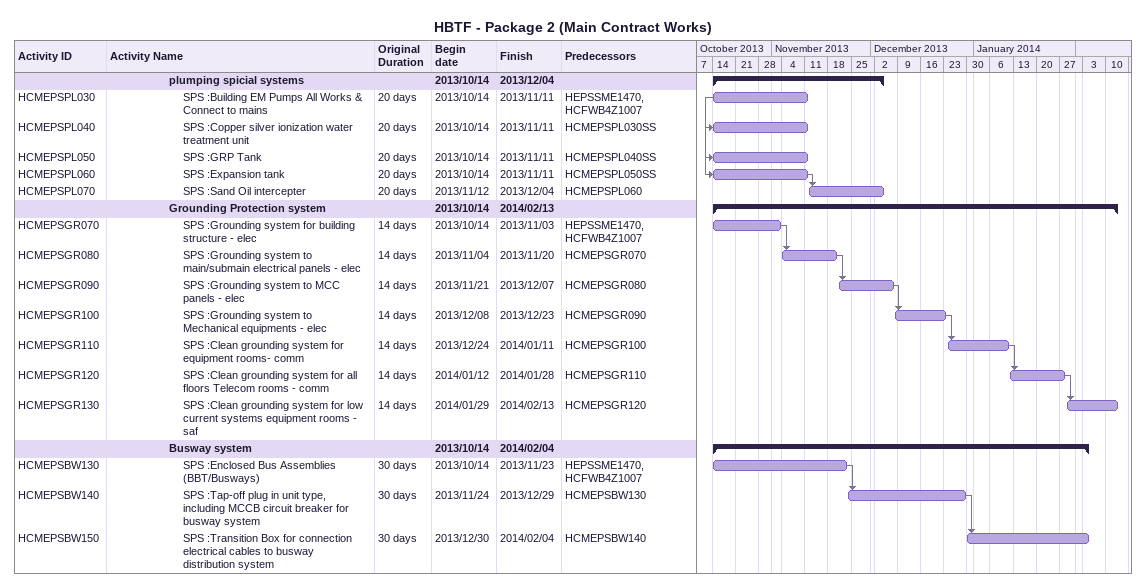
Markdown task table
HBTF - Package 2 (Main Contract Works)

| ID | Level | Task | Original duration | Start | Finish | Predecessors |
|---|---|---|---|---|---|---|
|  | 5 | **plumping spicial systems** |  | 2013-10-14 | 2013-12-04 |  |
| HCMEPSPL030 | 6 | SPS :Building EM Pumps All Works & Connect to mains | 20d | 2013-10-14 | 2013-11-11 | HEPSSME1470, HCFWB4Z1007 |
| HCMEPSPL040 | 6 | SPS :Copper silver ionization water treatment unit | 20d | 2013-10-14 | 2013-11-11 | HCMEPSPL030SS |
| HCMEPSPL050 | 6 | SPS :GRP Tank | 20d | 2013-10-14 | 2013-11-11 | HCMEPSPL040SS |
| HCMEPSPL060 | 6 | SPS :Expansion tank | 20d | 2013-10-14 | 2013-11-11 | HCMEPSPL050SS |
| HCMEPSPL070 | 6 | SPS :Sand Oil intercepter | 20d | 2013-11-12 | 2013-12-04 | HCMEPSPL060 |
|  | 5 | **Grounding Protection system** |  | 2013-10-14 | 2014-02-13 |  |
| HCMEPSGR070 | 6 | SPS :Grounding system for building structure - elec | 14d | 2013-10-14 | 2013-11-03 | HEPSSME1470, HCFWB4Z1007 |
| HCMEPSGR080 | 6 | SPS :Grounding system to main/submain electrical panels - elec | 14d | 2013-11-04 | 2013-11-20 | HCMEPSGR070 |
| HCMEPSGR090 | 6 | SPS :Grounding system to MCC panels - elec | 14d | 2013-11-21 | 2013-12-07 | HCMEPSGR080 |
| HCMEPSGR100 | 6 | SPS :Grounding system to Mechanical equipments - elec | 14d | 2013-12-08 | 2013-12-23 | HCMEPSGR090 |
| HCMEPSGR110 | 6 | SPS :Clean grounding system for equipment rooms- comm | 14d | 2013-12-24 | 2014-01-11 | HCMEPSGR100 |
| HCMEPSGR120 | 6 | SPS :Clean grounding system for all floors Telecom rooms - comm | 14d | 2014-01-12 | 2014-01-28 | HCMEPSGR110 |
| HCMEPSGR130 | 6 | SPS :Clean grounding system for low current systems equipment rooms - saf | 14d | 2014-01-29 | 2014-02-13 | HCMEPSGR120 |
|  | 5 | **Busway system** |  | 2013-10-14 | 2014-02-04 |  |
| HCMEPSBW130 | 6 | SPS :Enclosed Bus Assemblies (BBT/Busways) | 30d | 2013-10-14 | 2013-11-23 | HEPSSME1470, HCFWB4Z1007 |
| HCMEPSBW140 | 6 | SPS :Tap-off plug in unit type, including MCCB circuit breaker for busway system | 30d | 2013-11-24 | 2013-12-29 | HCMEPSBW130 |
| HCMEPSBW150 | 6 | SPS :Transition Box for connection electrical cables to busway distribution system | 30d | 2013-12-30 | 2014-02-04 | HCMEPSBW140 |
